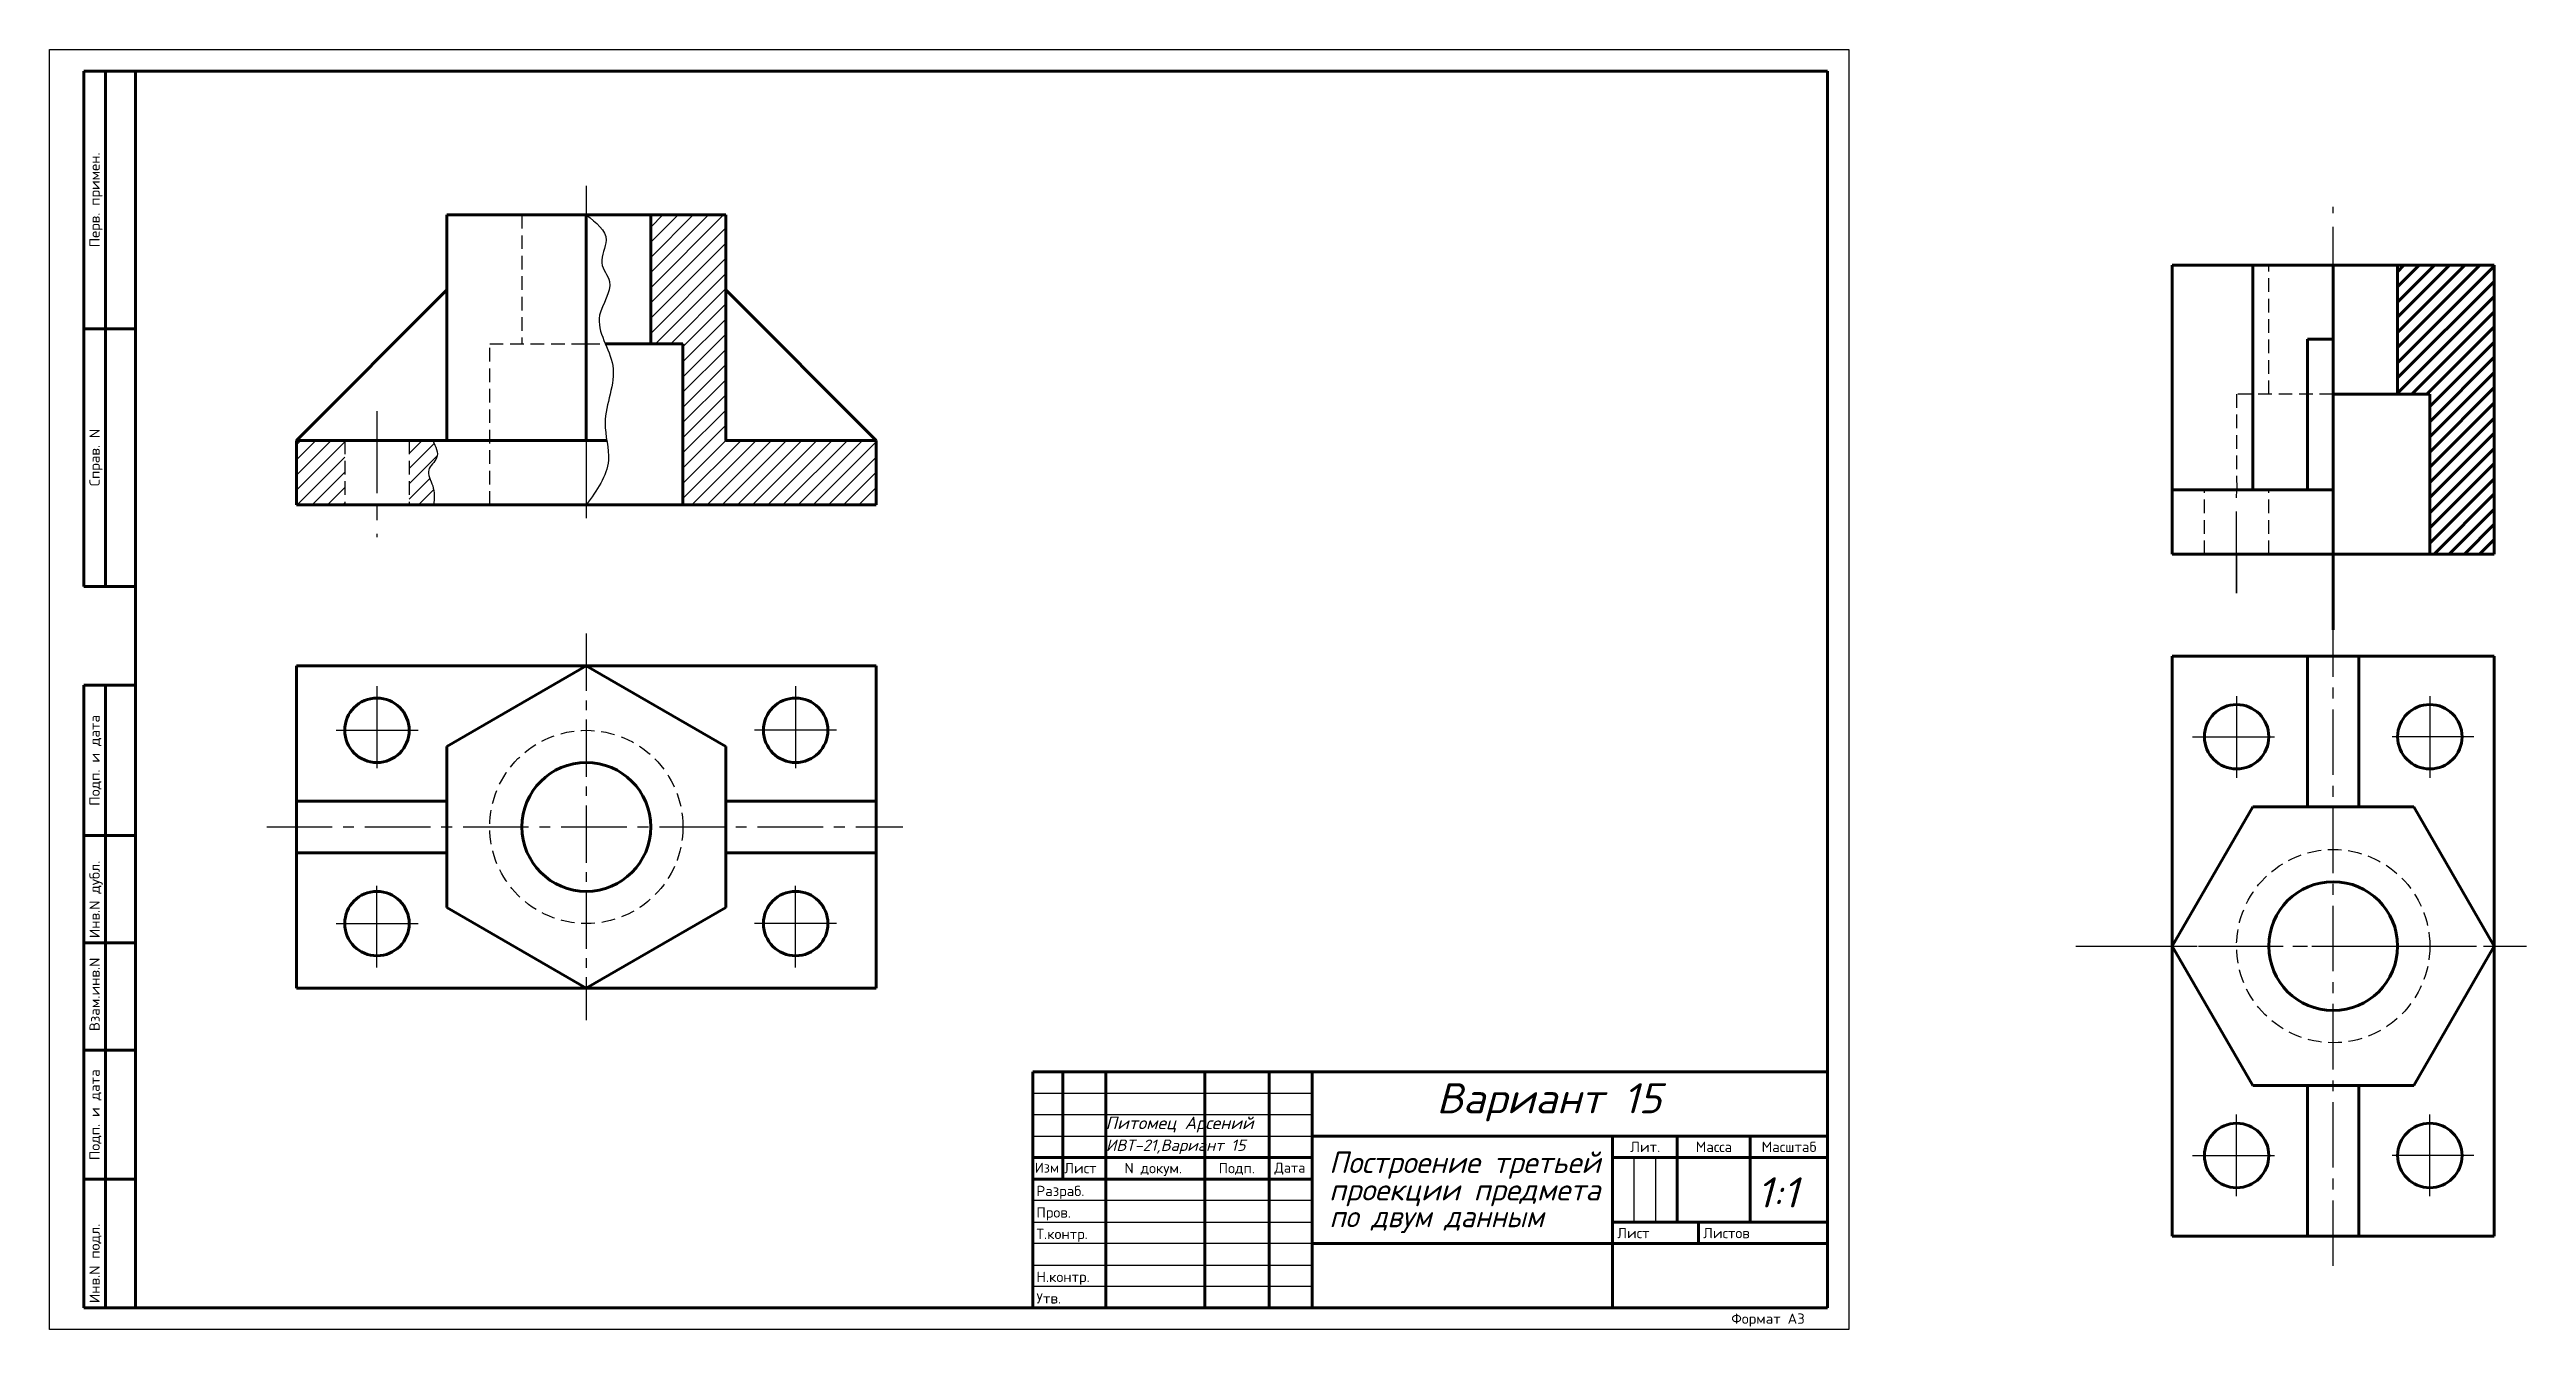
# Model space of a CAD drawing. Extents: x 0 to 577, y 0 to 298.
import ezdxf
from ezdxf.enums import TextEntityAlignment as Align

# ---------------------------------------------------------------- set-up
doc = ezdxf.new("R2010")
doc.units = 0
doc.linetypes.add('CENTER2', pattern=[28.575, 19.05, -3.175, 3.175, -3.175])
doc.linetypes.add('HIDDEN2', pattern=[4.7625, 3.175, -1.5875])
doc.layers.get('0').update_dxf_attribs({"linetype": 'CONTINUOUS'})
for name, color, linetype, lineweight in [('hide', 4, 'HIDDEN2', 30), ('OSI', 2, 'CENTER2', 30), ('OSN', 3, 'CONTINUOUS', 60), ('TONK', 6, 'CONTINUOUS', 30)]:
    doc.layers.add(name, color=color, linetype=linetype, lineweight=lineweight)
doc.styles.add('RL', font='simplex.shx')
doc.styles.add('Z', font='simplex.shx', dxfattribs={"oblique": 15})
pattern_1 = [(45, (0, 0), (-1.767767, 1.767767), [])]

msp = doc.modelspace()

# ---------------------------------------------------------------- hatches: boundary and pattern name
h = msp.add_hatch()
h.set_pattern_fill('_USER', color=6, scale=2.5, angle=45, pattern_type=0)
h.set_pattern_definition(pattern_1)
h.paths.add_polyline_path([(68.75, 207), (57.5, 207), (57.5, 192), (68.75, 192)])
h = msp.add_hatch()
h.set_pattern_fill('_USER', color=6, scale=2.5, angle=45, pattern_type=0)
h.set_pattern_definition(pattern_1)
edge = h.paths.add_edge_path()
edge.add_spline(control_points=[(89.46, 192), (89.57, 193.46), (89.8, 196.19), (87.23, 200.15), (91.23, 202.98), (89.94, 205.57), (89.22, 207)], knot_values=[0, 0, 0, 0, 4.418914, 8.248334, 11.598066, 15.78879, 15.78879, 15.78879, 15.78879], degree=3, periodic=0)
edge.add_line((89.22, 207), (83.75, 207))
edge.add_line((83.75, 207), (83.75, 192))
edge.add_line((83.75, 192), (89.46, 192))
at = {"layer": 'OSN'}
h = msp.add_hatch(dxfattribs=at)
h.set_pattern_fill('_USER', color=6, scale=2.5, angle=45, pattern_type=0)
h.set_pattern_definition(pattern_1)
h.paths.add_polyline_path([(569.3, 247.76), (546.8, 247.76), (546.8, 217.76), (554.3, 217.76), (554.3, 185.94), (569.3, 189.56)])
h.paths.add_polyline_path([(569.3, 189.56), (554.3, 185.94), (554.3, 180.52), (564.25, 180.52), (569.3, 180.53)])
at = {"layer": 'TONK'}
h = msp.add_hatch(dxfattribs=at)
h.set_pattern_fill('_USER', color=256, scale=2.5, angle=45, pattern_type=0)
h.set_pattern_definition(pattern_1)
h.paths.add_polyline_path([(157.48, 242.02), (157.48, 259.5), (140, 259.5), (140, 229.5), (147.5, 229.5), (147.5, 192), (192.5, 192), (192.5, 207), (157.48, 207)])

# ---------------------------------------------------------------- linework, layer by layer
at = {"layer": 'hide'}
for p, q in [((110, 259.5), (110, 229.5)), ((516.8, 217.76), (516.8, 247.76)), ((102.5, 192), (102.5, 229.5)), ((102.5, 229.5), (125, 229.5)), ((125, 229.5), (129.41, 229.5)), ((509.3, 217.76), (509.32, 195.52)), ((531.8, 217.76), (509.3, 217.76)), ((531.8, 217.76), (516.8, 217.76)), ((68.75, 207), (68.75, 192)), ((83.75, 207), (83.75, 192)), ((501.81, 180.52), (501.81, 195.52)), ((516.81, 180.52), (516.81, 195.52)), ((509.31, 180.52), (501.81, 180.52)), ((509.31, 180.52), (516.81, 180.52))]:
    msp.add_line(p, q, dxfattribs=at)
for centre in [(125, 117), (531.8, 89.25)]:
    msp.add_circle(centre, 22.5, dxfattribs=at)
at = {"layer": 'OSI'}
for p, q in [((125, 266.27), (125, 259.5)), ((531.8, 180.52), (531.8, 261.36)), ((76.25, 213.8), (76.25, 184.5)), ((125, 207), (125, 188.93)), ((509.3, 171.42), (509.32, 195.52)), ((494.3, 180.51), (509.3, 180.51)), ((509.3, 180.51), (509.3, 171.42)), ((531.8, 180.52), (531.8, 166.39)), ((76.25, 149.75), (76.25, 127.99)), ((173.75, 149.75), (173.75, 127.99)), ((509.3, 147.48), (509.3, 128.3)), ((554.3, 147.48), (554.3, 128.3)), ((66.77, 139.5), (85.95, 139.5)), ((183.23, 139.5), (164.05, 139.5)), ((499.05, 138), (520.81, 138)), ((564.56, 138), (542.8, 138)), ((76.25, 84.25), (76.25, 106.01)), ((173.75, 84.25), (173.75, 106.01)), ((66.77, 94.5), (85.95, 94.5)), ((183.23, 94.5), (164.05, 94.5)), ((471.85, 89.25), (565.17, 89.25)), ((509.3, 31.01), (509.3, 50.19)), ((554.3, 31.01), (554.3, 50.19)), ((499.05, 40.5), (520.81, 40.5)), ((564.56, 40.5), (542.8, 40.5))]:
    msp.add_line(p, q, dxfattribs=at)
at = {"layer": 'OSI', "ltscale": 0.7}
for p, q in [((125, 162), (125, 72)), ((486.8, 89.25), (576.8, 89.25))]:
    msp.add_line(p, q, dxfattribs=at)
at = {"layer": 'OSI', "ltscale": 0.8}
for p, q in [((531.8, 14.82), (531.8, 162.92)), ((50.58, 117), (198.67, 117))]:
    msp.add_line(p, q, dxfattribs=at)
at = {"layer": 'OSN'}
for p, q in [((8, 173), (8, 293)), ((8, 293), (414, 293)), ((13, 293), (13, 173)), ((20, 5), (20, 293)), ((414, 293), (414, 5)), ((125, 259.5), (92.52, 259.5)), ((92.52, 207), (92.52, 259.5)), ((125, 259.5), (125, 207)), ((157.48, 259.5), (125, 259.5)), ((140, 229.5), (140, 259.5)), ((157.48, 207), (157.48, 259.5)), ((494.3, 180.51), (494.3, 247.76)), ((531.8, 247.76), (494.3, 247.76)), ((513.05, 195.52), (513.05, 247.76)), ((531.8, 217.76), (531.8, 247.76)), ((531.8, 247.76), (569.3, 247.76)), ((569.3, 247.76), (531.8, 247.76)), ((531.8, 247.76), (531.8, 180.52)), ((546.8, 217.76), (546.8, 247.76)), ((569.3, 180.53), (569.3, 247.76)), ((57.5, 207), (92.52, 242.02)), ((157.48, 207), (157.48, 242.02)), ((157.48, 242.02), (192.5, 207)), ((20, 233), (8, 233)), ((129.41, 229.5), (147.5, 229.5)), ((147.5, 229.5), (147.5, 192)), ((525.8, 230.55), (531.8, 230.58)), ((525.8, 195.52), (525.8, 230.55)), ((546.8, 217.76), (531.8, 217.76)), ((546.8, 217.76), (554.3, 217.76)), ((554.3, 217.76), (554.3, 180.26)), ((531.8, 162.92), (531.8, 209.33)), ((57.5, 207), (57.5, 192)), ((57.5, 207), (125, 207)), ((125, 207), (129.84, 207)), ((192.5, 207), (157.48, 207)), ((192.5, 192), (192.5, 207)), ((57.5, 192), (125, 192)), ((125, 192), (192.5, 192)), ((531.8, 195.52), (494.3, 195.52)), ((499.37, 195.52), (531.8, 195.52)), ((499.36, 180.52), (494.3, 180.51)), ((499.36, 180.52), (564.25, 180.52)), ((499.36, 180.52), (531.8, 180.52)), ((564.25, 180.52), (569.3, 180.53)), ((20, 173), (8, 173)), ((494.3, 156.75), (494.3, 21.75)), ((569.3, 156.75), (494.3, 156.75)), ((525.8, 121.72), (525.8, 156.75)), ((537.8, 121.72), (537.8, 156.75)), ((569.3, 21.75), (569.3, 156.75)), ((8, 5), (8, 150)), ((8, 150), (20, 150)), ((20, 150), (13, 150)), ((13, 150), (13, 5)), ((192.5, 154.5), (57.5, 154.5)), ((57.5, 154.5), (57.5, 79.5)), ((125, 154.5), (92.52, 135.75)), ((157.48, 135.75), (125, 154.5)), ((192.5, 79.5), (192.5, 154.5)), ((92.52, 135.75), (92.52, 98.25)), ((157.48, 98.25), (157.48, 135.75)), ((57.5, 123), (92.52, 123)), ((157.48, 123), (192.5, 123)), ((513.05, 121.72), (494.3, 89.25)), ((550.55, 121.72), (513.05, 121.72)), ((569.3, 89.25), (550.55, 121.72)), ((8, 115), (20, 115)), ((57.5, 111), (92.52, 111)), ((157.48, 111), (192.5, 111)), ((92.52, 98.25), (125, 79.5)), ((125, 79.5), (157.48, 98.25)), ((20, 90), (8, 90)), ((494.3, 89.25), (513.05, 56.77)), ((550.55, 56.77), (569.3, 89.25)), ((57.5, 79.5), (192.5, 79.5)), ((8, 65), (20, 65)), ((229, 60), (414, 60)), ((229, 60), (229, 5)), ((236, 35), (236, 60)), ((246, 60), (246, 5)), ((269, 5), (269, 60)), ((284, 60), (284, 5)), ((294, 5), (294, 60)), ((513.05, 56.77), (550.55, 56.77)), ((525.8, 21.75), (525.8, 56.77)), ((537.8, 21.75), (537.8, 56.77)), ((414, 45), (294, 45)), ((364, 45), (364, 5)), ((379, 45), (379, 25)), ((396, 25), (396, 45)), ((8, 35), (20, 35)), ((294, 40), (229, 40)), ((229, 35), (294, 35)), ((364, 40), (414, 40)), ((414, 25), (364, 25)), ((384, 20), (384, 25)), ((294, 20), (414, 20)), ((494.3, 21.75), (569.3, 21.75)), ((8, 5), (229, 5)), ((20, 5), (8, 5)), ((414, 5), (229, 5))]:
    msp.add_line(p, q, dxfattribs=at)
for centre in [(125, 117), (531.8, 89.25)]:
    msp.add_circle(centre, 15, dxfattribs=at)
for centre, start, end in [((76.25, 139.5), 90, 270), ((76.25, 139.5), 270, 90), ((173.75, 139.5), 90, 270), ((173.75, 139.5), 270, 90), ((509.3, 138), 0, 180), ((554.3, 138), 0, 180), ((509.3, 138), 180, 0), ((554.3, 138), 180, 0), ((76.25, 94.5), 90, 270), ((76.25, 94.5), 270, 90), ((173.75, 94.5), 90, 270), ((173.75, 94.5), 270, 90), ((509.3, 40.5), 0, 180), ((554.3, 40.5), 0, 180), ((509.3, 40.5), 180, 0), ((554.3, 40.5), 180, 0)]:
    msp.add_arc(centre, 7.5, start, end, dxfattribs=at)
at = {"layer": 'TONK'}
for p, q in [((0, 298), (419, 298)), ((0, 0), (0, 298)), ((419, 298), (419, 0)), ((229, 55), (294, 55)), ((294, 50), (229, 50)), ((229, 45), (294, 45)), ((369, 25), (369, 40)), ((374, 40), (374, 25)), ((294, 30), (229, 30)), ((229, 25), (294, 25)), ((294, 20), (229, 20)), ((229, 15), (294, 15)), ((294, 10), (229, 10)), ((419, 0), (0, 0))]:
    msp.add_line(p, q, dxfattribs=at)
at = {"layer": 'TONK', "color": 1}
for points in [[(125, 259.5), (129.62, 253.64), (128.6, 248.31), (130.38, 243.99), (128.1, 236.12), (131.15, 224.44), (129.37, 210.99), (130.13, 202.36), (125, 192)], [(89.22, 207), (90.15, 202.91), (88.29, 200.13), (89.22, 196.41), (89.46, 192)]]:
    msp.add_spline(points, degree=3, dxfattribs=at)

# ---------------------------------------------------------------- texts
at = {"layer": 'OSN', "style": 'Z', "oblique": 15}
for s, height, p in [('Питомец Арсений', 2.9008, (245.92, 46.64)), ('ИВТ-21,Вариант 15', 2.6434, (246, 41.57))]:
    msp.add_text(s, height=height, dxfattribs=at).set_placement(p)
at = {"layer": 'TONK', "style": 'RL'}
for s, p in [('Перв. примен.', (11.7, 263)), ('Справ. N', (11.7, 203)), ('Подп. и дата', (11.7, 132.5)), ('Взам.инв.N', (11.7, 78.01)), ('Подп. и дата', (11.7, 49.99))]:
    msp.add_text(s, height=2.4, rotation=90, dxfattribs=at).set_placement(p, align=Align.CENTER)
for s, p in [('Инв.N дубл.', (11.7, 91.1)), ('Инв.N подл.', (11.7, 6.12))]:
    msp.add_text(s, height=2.4, rotation=90, dxfattribs=at).set_placement(p)
at = {"layer": 'TONK', "style": 'Z', "oblique": 15}
for s, p in [('Вариант 15', (323, 50.33)), ('1:1', (397.59, 28.41))]:
    msp.add_text(s, height=7, dxfattribs=at).set_placement(p)
for s, width, p, p2 in [('Построение третьей', 0.727195, (297.97, 36.42), (361.17, 36.42)), ('проекции предмета', 0.806767, (297.97, 30.03), (361.17, 30.03)), ('по двум данным', 0.779075, (298.05, 23.8), (347.95, 23.8))]:
    msp.add_text(s, height=5, dxfattribs=dict(at, width=width)).set_placement(p, p2, align=Align.FIT)
at = {"layer": 'TONK', "style": 'RL'}
for s, height, p in [('Лит.', 2.4, (371.59, 41.31)), ('Масса', 2.4, (387.59, 41.31)), ('Масштаб', 2.4, (405.09, 41.31)), ('N докум.', 2.4, (257.02, 36.36)), ('Подп.', 2.4, (276.47, 36.36)), ('Дата', 2.3, (288.86, 36.51))]:
    msp.add_text(s, height=height, dxfattribs=at).set_placement(p, align=Align.CENTER)
for s, height, p in [('Изм', 2.3, (229.44, 36.51)), ('Лист', 2.4, (236.29, 36.36)), ('Разраб.', 2.4, (229.81, 31.04)), ('Т.контр.', 2.4, (229.81, 21.04)), ('Пров.', 2.4, (229.81, 26.04)), ('Лист', 2.4, (365.07, 21.24)), ('Листов', 2.4, (385.07, 21.24)), ('Н.контр.', 2.4, (229.81, 11.04)), ('Утв.', 2.4, (229.81, 6.04)), ('Формат А3', 2.4, (391.62, 1.31))]:
    msp.add_text(s, height=height, dxfattribs=at).set_placement(p)

doc.saveas('drawing.dxf')
